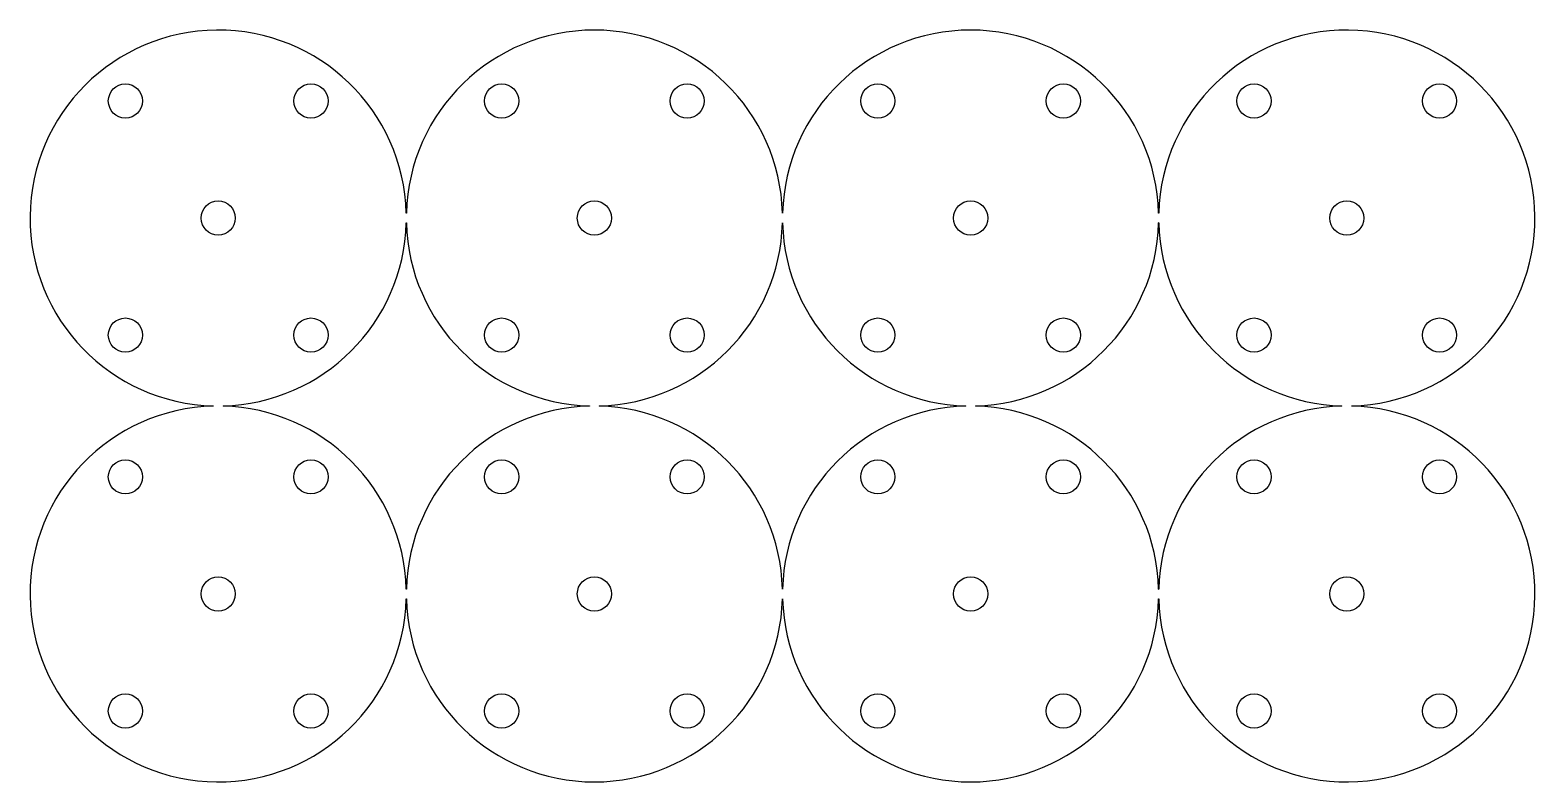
# Model space of a CAD drawing. Header units: inches. Extents: x 20.44 to 30.07, y 14.43 to 19.24.
import ezdxf

# ---------------------------------------------------------------- set-up
doc = ezdxf.new("R2010")
doc.units = ezdxf.units.IN
doc.header["$MEASUREMENT"] = 0

msp = doc.modelspace()

# ---------------------------------------------------------------- linework, layer by layer
for p, q in [((22.8443, 18.0719), (22.8435, 18.0719)), ((22.8435, 18.0094), (22.8443, 18.0094)), ((25.2518, 18.0719), (25.251, 18.0719)), ((25.2518, 18.0094), (25.251, 18.0094)), ((27.6593, 18.0719), (27.6585, 18.0719)), ((27.6593, 18.0094), (27.6585, 18.0094)), ((21.6089, 16.8373), (21.6089, 16.8365)), ((21.6714, 16.8373), (21.6714, 16.8365)), ((24.0164, 16.8373), (24.0164, 16.8365)), ((24.0789, 16.8373), (24.0789, 16.8365)), ((26.4239, 16.8365), (26.4239, 16.8373)), ((26.4864, 16.8373), (26.4864, 16.8365)), ((28.8314, 16.8365), (28.8314, 16.8373)), ((28.8939, 16.8365), (28.8939, 16.8373)), ((22.8443, 15.6644), (22.8435, 15.6644)), ((22.8435, 15.6019), (22.8443, 15.6019)), ((25.251, 15.6644), (25.2518, 15.6644)), ((25.251, 15.6019), (25.2518, 15.6019)), ((27.6585, 15.6644), (27.6593, 15.6644)), ((27.6585, 15.6019), (27.6593, 15.6019))]:
    msp.add_line(p, q)
for centre in [(21.0464, 18.7903), (22.2339, 18.7902), (23.4539, 18.7903), (24.6413, 18.7902), (25.8614, 18.7903), (27.0488, 18.7902), (28.2689, 18.7903), (29.4563, 18.7902), (21.6402, 18.0407), (24.0477, 18.0407), (26.4552, 18.0407), (28.8627, 18.0407), (21.0464, 17.2912), (22.2339, 17.2912), (23.4539, 17.2912), (24.6414, 17.2912), (25.8614, 17.2912), (27.0489, 17.2912), (28.2689, 17.2912), (29.4564, 17.2912), (21.0464, 16.3827), (22.2339, 16.3827), (23.4539, 16.3827), (24.6414, 16.3827), (25.8614, 16.3827), (27.0489, 16.3827), (28.2689, 16.3827), (29.4564, 16.3827), (21.6402, 15.6332), (24.0477, 15.6332), (26.4552, 15.6332), (28.8627, 15.6332), (21.0464, 14.8835), (22.2339, 14.8836), (23.4539, 14.8835), (24.6413, 14.8836), (25.8614, 14.8835), (27.0488, 14.8836), (28.2689, 14.8835), (29.4563, 14.8836)]:
    msp.add_circle(centre, 0.1093)
for centre, start, end in [((21.6402, 18.0407), 1.4876, 268.5124), ((24.0477, 18.0407), 1.4876, 178.5124), ((26.4552, 18.0407), 1.4876, 178.5124), ((28.8627, 18.0407), 271.4876, 178.5124), ((21.6402, 18.0407), 271.4876, 358.5124), ((21.6402, 18.0407), 271.4876, 358.5124), ((24.0477, 18.0407), 181.4876, 268.5124), ((24.0477, 18.0407), 271.4876, 358.5124), ((26.4552, 18.0407), 181.4876, 268.5124), ((26.4552, 18.0407), 271.4876, 358.5124), ((28.8627, 18.0407), 181.4876, 268.5124), ((21.6402, 15.6332), 91.4876, 358.5124), ((21.6402, 15.6332), 1.4876, 88.5124), ((21.6402, 15.6332), 1.4876, 88.5124), ((24.0477, 15.6332), 91.4876, 178.5124), ((24.0477, 15.6332), 1.4876, 88.5124), ((26.4552, 15.6332), 91.4876, 178.5124), ((26.4552, 15.6332), 1.4876, 88.5124), ((28.8627, 15.6332), 91.4876, 178.5124), ((28.8627, 15.6332), 181.4876, 88.5124), ((24.0477, 15.6332), 181.4876, 358.5124), ((26.4552, 15.6332), 181.4876, 358.5124)]:
    msp.add_arc(centre, 1.2037, start, end)

doc.saveas('drawing.dxf')
